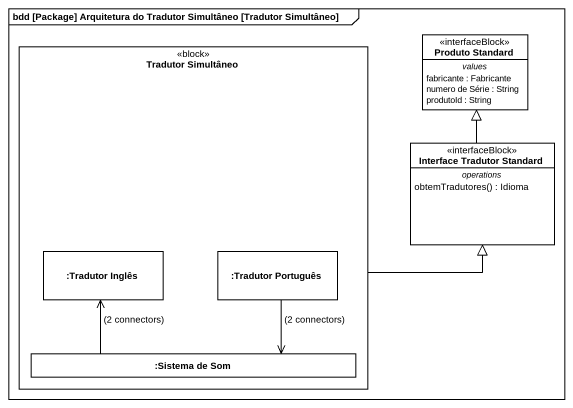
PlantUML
@startuml
mainframe bdd [Package] Arquitetura do Tradutor Simultâneo [Tradutor Simultâneo]
allowmixing
hide circle
hide empty members
class "Produto Standard" as Produto_Standard <<interfaceBlock>> {
  -- values --
  fabricante : Fabricante
  numero de Série : String
  produtoId : String
}
rectangle "Tradutor Simultâneo" as Tradutor_Simultâneo <<block>> {
  rectangle ":Tradutor Inglês" as Tradutor_Inglês
  rectangle ":Tradutor Português" as Tradutor_Português
  rectangle ":Sistema de Som" as Sistema_de_Som
}
class "Interface Tradutor Standard" as Interface_Tradutor_Standard <<interfaceBlock>> {
  -- operations --
  obtemTradutores() : Idioma
}
Tradutor_Simultâneo -right-|> Interface_Tradutor_Standard
Interface_Tradutor_Standard -up-|> Produto_Standard
Tradutor_Português --> Sistema_de_Som : (2 connectors)
Sistema_de_Som -up-> Tradutor_Inglês : (2 connectors)
@enduml
